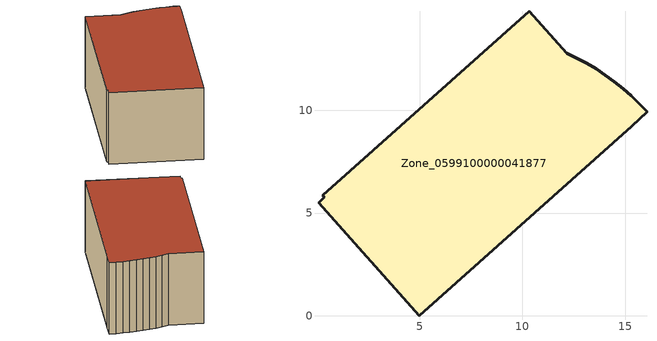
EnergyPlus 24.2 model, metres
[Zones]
Zone_0599100000041877
 floor ground (C_G): 4.99,0 0.08,5.51 0.37,5.76 0.29,5.86 10.34,14.83 12.17,12.78 12.65,12.54 13.13,12.29 13.6,12.01 14.05,11.71 14.48,11.4 14.9,11.06 15.31,10.7 15.7,10.32 16.07,9.93 15.33,9.24 z0
 wall outside (C_F): 15.7,10.32 15.31,10.7 14.9,11.06 14.48,11.4 14.05,11.71 13.6,12.01 13.13,12.29 12.65,12.54 12.17,12.78 10.34,14.83 0.29,5.86 0.37,5.76 0.08,5.51 4.99,0 15.33,9.24 16.07,9.93 15.7,10.32 z0:6.1
 roof outside (C_R): 0.08,5.51 4.99,0 15.33,9.24 16.07,9.93 15.7,10.32 15.31,10.7 14.9,11.06 14.48,11.4 14.05,11.71 13.6,12.01 13.13,12.29 12.65,12.54 12.17,12.78 10.34,14.83 0.29,5.86 0.37,5.76 z6.1
[BUILDING]
Pand.0599100000041877: North Axis=0; Terrain=City; Loads Convergence Tolerance Value=0.04; Temperature Convergence Tolerance Value=0.4; Solar Distribution=FullExterior; Maximum Number of Warmup Days=25; Minimum Number of Warmup Days=1
[Site:Location]
Rotterdam.The.Hague.AP_ZH_NLD Design_Conditions: Latitude=51.96; Longitude=4.45; Time Zone=1; Elevation=-4.5
[SITE:GROUNDTEMPERATURE:BUILDINGSURFACE]
18, 18, 18, 18, 18, 18, 18, 18, 18, 18, 18, 18
[MATERIAL] Thermal Absorptance=0.9; Solar Absorptance=0.7; Visible Absorptance=0.7
Name | Roughness | Thickness | Conductivity | Density | Specific Heat
G.TI.1975-1991 | MediumSmooth | 0.15 | 0.288461 | 540 | 1210
F.TI.1975-1991 | Rough | 0.3 | 0.230769 | 1920 | 840
R.TI.1975-1991 | MediumRough | 0.2 | 0.153846 | 1500 | 1000
[CONSTRUCTION]
C_G: G.TI.1975-1991
C_F: F.TI.1975-1991
C_R: R.TI.1975-1991
[ZONE]
Zone_0599100000041877: Type=1; Multiplier=1; Ceiling Height=Autocalculate; Volume=Autocalculate; Floor Area=autocalculate; Part of Total Floor Area=Yes
[ZONEINFILTRATION:DESIGNFLOWRATE]
Infil_Zone_0599100000041877: Zone or ZoneList or Space or SpaceList=Zone_0599100000041877; Schedule=AlwaysOn; Design Flow Rate Calculation Method=Flow/Area; Flow Rate per Floor Area=0.003; Constant Term Coefficient=1; Temperature Term Coefficient=0; Velocity Term Coefficient=0; Velocity Squared Term Coefficient=0
[HVACTEMPLATE:ZONE:IDEALLOADSAIRSYSTEM]
Zone_0599100000041877: Maximum Heating Supply Air Temperature=50; Minimum Cooling Supply Air Temperature=13; Maximum Heating Supply Air Humidity Ratio=0.0156; Minimum Cooling Supply Air Humidity Ratio=0.0077; Heating Limit=NoLimit; Cooling Limit=NoLimit; Dehumidification Control Type=ConstantSensibleHeatRatio; Cooling Sensible Heat Ratio=0.7; Dehumidification Setpoint=60; Humidification Control Type=None; Humidification Setpoint=30; Outdoor Air Method=None; Outdoor Air Flow Rate per Person=0.00944; Outdoor Air Flow Rate per Zone Floor Area=0; Outdoor Air Flow Rate per Zone=0; Demand Controlled Ventilation Type=None; Outdoor Air Economizer Type=NoEconomizer; Heat Recovery Type=None; Sensible Heat Recovery Effectiveness=0.7; Latent Heat Recovery Effectiveness=0.65
[ZONECONTROL:THERMOSTAT]
ThermostatControl_Zone_0599100000041877: Zone or ZoneList=Zone_0599100000041877; Control Type Schedule=DualSetpointControlType; Control 1=Thermostat_Zone_0599100000041877; Temperature Difference Between Cutout And Setpoint=0
[THERMOSTATSETPOINT:DUALSETPOINT]
Thermostat_Zone_0599100000041877: Heating Setpoint Temperature Schedule=HeatingSetpoint_Zone_0599100000041877; Cooling Setpoint Temperature Schedule=CoolingSetpoint_Zone_0599100000041877
[SCHEDULE:COMPACT]
HeatingSetpoint_Zone_0599100000041877: Through: 12/31, For: AllDays, Until: 24:00, 21
CoolingSetpoint_Zone_0599100000041877: Through: 12/31, For: AllDays, Until: 24:00, 24
DualSetpointControlType: Through: 12/31, For: AllDays, Until: 24:00, 4
AlwaysOn: Through: 12/31, For: AllDays, Until: 24:00, 1
